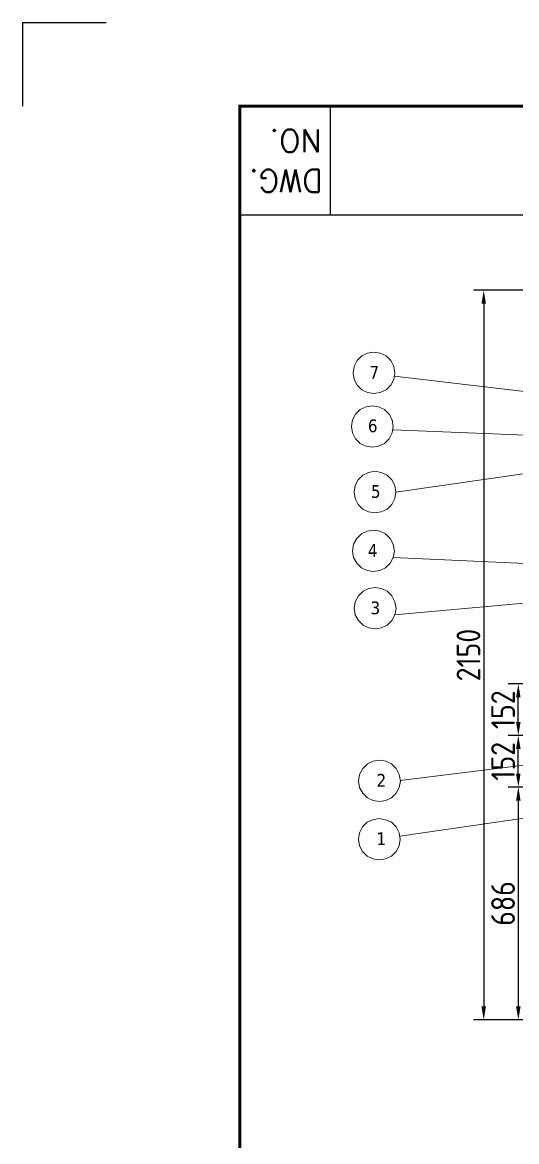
# Model space of a CAD drawing. Header units: millimetres. Extents: x 51831 to 122350, y -311274 to -161296.
# Drawn here: x 51831 to 53288, y -164594 to -161296 of the extents above; entities that cross this region are included whole.
import ezdxf

# ---------------------------------------------------------------- set-up
doc = ezdxf.new("R2010")
doc.units = ezdxf.units.MM
doc.header["$LTSCALE"] = 13
doc.layers.add('1', color=4, linetype='Continuous')
doc.layers.add('2', color=3, linetype='Continuous')
doc.layers.add('paper', color=254, linetype='Continuous', plot=False)
doc.layers.add('标注、文本', color=3, linetype='Continuous', lineweight=25)
doc.layers.add('铁心', color=3, linetype='Continuous', lineweight=0)
doc.styles.add('ROMANS', font='romans.shx', dxfattribs={"bigfont": 'whgtxt.shx'})
doc.styles.get("Standard").update_dxf_attribs({"font": 'gbenor.shx', "bigfont": 'gbcbig.shx'})
doc.styles.add('Tahoma$001', font='tahoma.ttf', dxfattribs={"height": 2.159784})
doc.dimstyles.new('1-15', dxfattribs={"dimscale": 20, "dimtxt": 3.5, "dimasz": 2, "dimexe": 1.5, "dimexo": 0.5, "dimgap": 0.5, "dimtad": 1, "dimtoh": 1, "dimdec": 1, "dimdsep": 46, "dimtxsty": 'Standard', "dimcen": 2.5, "dimclrd": 3, "dimclre": 3, "dimclrt": 3, "dimadec": 0, "dimazin": 2, "dimtfac": 1, "dimtdec": 1, "dimtmove": 0, "dimatfit": 2, "dimfxl": 1, "dimarcsym": 0})

# ---------------------------------------------------------------- blocks, each defined once
blk = doc.blocks.new('*D1084')
at = {"layer": 'Defpoints', "color": 0, "transparency": 16777216}
for p in [(53488.7, -162084.9), (53191.4, -164234.9), (53488.7, -164234.9)]:
    blk.add_point(p, dxfattribs=at)
at = {"layer": '标注、文本', "color": 3, "lineweight": -2, "transparency": 16777216}
for p, q in [((53478.7, -162084.9), (53161.4, -162084.9)), ((53191.4, -162124.9), (53191.4, -164194.9)), ((53478.7, -164234.9), (53161.4, -164234.9))]:
    blk.add_line(p, q, dxfattribs=at)
at = {"layer": '标注、文本', "color": 3, "transparency": 16777216}
for points in [[(53184.7, -162124.9), (53198, -162124.9), (53191.4, -162084.9)], [(53184.7, -164194.9), (53198, -164194.9), (53191.4, -164234.9)]]:
    blk.add_solid(points, dxfattribs=at)
at = {"layer": '标注、文本', "color": 3, "transparency": 16777216, "insert": (53146.4, -163159.9), "char_height": 70, "attachment_point": 5, "rotation": 90}
blk.add_mtext('2150', dxfattribs=at)
blk = doc.blocks.new('*D1080')
at = {"layer": 'Defpoints', "color": 0, "transparency": 16777216}
for p in [(53907.8, -163548.9), (53293.4, -164234.9), (53770.5, -164234.9)]:
    blk.add_point(p, dxfattribs=at)
at = {"layer": '标注、文本', "color": 3, "lineweight": -2, "transparency": 16777216}
for p, q in [((53897.8, -163548.9), (53263.4, -163548.9)), ((53293.4, -163588.9), (53293.4, -164194.9)), ((53760.5, -164234.9), (53263.4, -164234.9))]:
    blk.add_line(p, q, dxfattribs=at)
at = {"layer": '标注、文本', "color": 3, "transparency": 16777216}
for points in [[(53286.7, -163588.9), (53300.1, -163588.9), (53293.4, -163548.9)], [(53286.7, -164194.9), (53300.1, -164194.9), (53293.4, -164234.9)]]:
    blk.add_solid(points, dxfattribs=at)
at = {"layer": '标注、文本', "color": 3, "transparency": 16777216, "insert": (53248.4, -163891.9), "char_height": 70, "attachment_point": 5, "rotation": 90}
blk.add_mtext('686', dxfattribs=at)
blk = doc.blocks.new('*D1073')
at = {"layer": 'Defpoints', "color": 0, "transparency": 16777216}
for p in [(53293.4, -163396.9), (53794.7, -163396.9), (53907.8, -163548.9)]:
    blk.add_point(p, dxfattribs=at)
at = {"layer": '标注、文本', "color": 3, "lineweight": -2, "transparency": 16777216}
for p, q in [((53784.7, -163396.9), (53263.4, -163396.9)), ((53293.4, -163508.9), (53293.4, -163436.9)), ((53897.8, -163548.9), (53263.4, -163548.9))]:
    blk.add_line(p, q, dxfattribs=at)
at = {"layer": '标注、文本', "color": 3, "transparency": 16777216}
for points in [[(53286.7, -163436.9), (53300.1, -163436.9), (53293.4, -163396.9)], [(53286.7, -163508.9), (53300.1, -163508.9), (53293.4, -163548.9)]]:
    blk.add_solid(points, dxfattribs=at)
at = {"layer": '标注、文本', "color": 3, "transparency": 16777216, "insert": (53248.4, -163472.9), "char_height": 70, "attachment_point": 5, "rotation": 90}
blk.add_mtext('152', dxfattribs=at)
blk = doc.blocks.new('*D1074')
at = {"layer": 'Defpoints', "color": 0, "transparency": 16777216}
for p in [(53293.4, -163244.9), (53679.8, -163244.9), (53794.7, -163396.9)]:
    blk.add_point(p, dxfattribs=at)
at = {"layer": '标注、文本', "color": 3, "lineweight": -2, "transparency": 16777216}
for p, q in [((53669.8, -163244.9), (53263.4, -163244.9)), ((53293.4, -163356.9), (53293.4, -163284.9)), ((53784.7, -163396.9), (53263.4, -163396.9))]:
    blk.add_line(p, q, dxfattribs=at)
at = {"layer": '标注、文本', "color": 3, "transparency": 16777216}
for points in [[(53286.7, -163284.9), (53300.1, -163284.9), (53293.4, -163244.9)], [(53286.7, -163356.9), (53300.1, -163356.9), (53293.4, -163396.9)]]:
    blk.add_solid(points, dxfattribs=at)
at = {"layer": '标注、文本', "color": 3, "transparency": 16777216, "insert": (53248.4, -163320.9), "char_height": 70, "attachment_point": 5, "rotation": 90}
blk.add_mtext('152', dxfattribs=at)

msp = doc.modelspace()

# ---------------------------------------------------------------- linework, layer by layer
at = {"layer": '1', "const_width": 8.634}
msp.add_lwpolyline([(52472.729, -168350.488), (61945.049, -168350.488), (61945.049, -161542.258), (52472.729, -161542.258), (52472.729, -168350.488)], dxfattribs=at)
at = {"layer": '2'}
for p, q in [((52739.138, -161542.258), (52739.138, -161862.936)), ((52472.729, -161862.936), (54643.469, -161862.936))]:
    msp.add_line(p, q, dxfattribs=at)
at = {"layer": 'paper'}
for q in [(51831.374, -161542.258), (52078.049, -161295.583)]:
    msp.add_line((51831.374, -161295.583), q, dxfattribs=at)
at = {"layer": '铁心'}
for points in [[(52929.575, -162329.034), (52926.262, -162309.156), (52917.226, -162291.988), (52903.372, -162278.133), (52886.204, -162270.604), (52867.832, -162267.29), (52849.158, -162270.604), (52832.292, -162278.133), (52818.437, -162291.988), (52809.1, -162309.156), (52806.088, -162329.034), (52809.1, -162347.708), (52818.437, -162364.574), (52832.292, -162378.429), (52849.158, -162386.26), (52867.832, -162389.271), (52886.204, -162386.26), (52903.372, -162378.429), (52917.226, -162364.574), (52926.262, -162347.708)], [(52924.817, -162486.861), (52921.504, -162466.982), (52912.468, -162449.815), (52898.614, -162435.96), (52881.446, -162428.43), (52863.073, -162425.117), (52844.4, -162428.43), (52827.533, -162435.96), (52813.679, -162449.815), (52804.342, -162466.982), (52801.33, -162486.861), (52804.342, -162505.534), (52813.679, -162522.401), (52827.533, -162536.255), (52844.4, -162544.086), (52863.073, -162547.098), (52881.446, -162544.086), (52898.614, -162536.255), (52912.468, -162522.401), (52921.504, -162505.534)], [(52932.547, -162680.219), (52929.234, -162660.341), (52920.198, -162643.173), (52906.344, -162629.318), (52889.176, -162621.788), (52870.804, -162618.475), (52852.13, -162621.788), (52835.263, -162629.318), (52821.409, -162643.173), (52812.072, -162660.341), (52809.06, -162680.219), (52812.072, -162698.893), (52821.409, -162715.759), (52835.263, -162729.614), (52852.13, -162737.445), (52870.804, -162740.456), (52889.176, -162737.445), (52906.344, -162729.614), (52920.198, -162715.759), (52929.234, -162698.893)], [(52928.016, -162853.281), (52924.703, -162833.403), (52915.667, -162816.235), (52901.813, -162802.381), (52884.645, -162794.851), (52866.273, -162791.538), (52847.599, -162794.851), (52830.732, -162802.381), (52816.878, -162816.235), (52807.541, -162833.403), (52804.529, -162853.281), (52807.541, -162871.955), (52816.878, -162888.822), (52830.732, -162902.676), (52847.599, -162910.507), (52866.273, -162913.519), (52884.645, -162910.507), (52901.813, -162902.676), (52915.667, -162888.822), (52924.703, -162871.955)], [(52933.057, -163022.565), (52929.744, -163002.686), (52920.709, -162985.519), (52906.854, -162971.664), (52889.686, -162964.134), (52871.314, -162960.821), (52852.64, -162964.134), (52835.774, -162971.664), (52821.919, -162985.519), (52812.582, -163002.686), (52809.57, -163022.565), (52812.582, -163041.239), (52821.919, -163058.105), (52835.774, -163071.96), (52852.64, -163079.791), (52871.314, -163082.802), (52889.686, -163079.791), (52906.854, -163071.96), (52920.709, -163058.105), (52929.744, -163041.239)], [(52945.758, -163531.346), (52942.445, -163511.467), (52933.409, -163494.299), (52919.554, -163480.445), (52902.387, -163472.915), (52884.014, -163469.602), (52865.341, -163472.915), (52848.474, -163480.445), (52834.619, -163494.299), (52825.283, -163511.467), (52822.271, -163531.346), (52825.283, -163550.019), (52834.619, -163566.886), (52848.474, -163580.74), (52865.341, -163588.571), (52884.014, -163591.583), (52902.387, -163588.571), (52919.554, -163580.74), (52933.409, -163566.886), (52942.445, -163550.019)], [(52945.395, -163703.414), (52942.082, -163683.536), (52933.047, -163666.368), (52919.192, -163652.513), (52902.024, -163644.984), (52883.652, -163641.671), (52864.978, -163644.984), (52848.112, -163652.513), (52834.257, -163666.368), (52824.92, -163683.536), (52821.908, -163703.414), (52824.92, -163722.088), (52834.257, -163738.954), (52848.112, -163752.809), (52864.978, -163760.64), (52883.652, -163763.652), (52902.024, -163760.64), (52919.192, -163752.809), (52933.047, -163738.954), (52942.082, -163722.088)]]:
    msp.add_lwpolyline(points, close=True, dxfattribs=at)
for points in [[(53511.07, -162407.279), (52927.919, -162338.371), (52927.919, -162338.371)], [(53536.481, -162520.603), (52923.16, -162496.198), (52923.16, -162496.198)], [(53860.612, -162546.422), (52932.547, -162680.219), (52932.547, -162680.219)], [(53855.032, -162914.887), (52924.703, -162871.955), (52924.703, -162871.955)], [(54255.763, -162921.109), (52929.744, -163041.239), (52929.744, -163041.239)], [(53968.367, -163402.681), (52945.53, -163529.978), (52945.53, -163529.978)], [(53940.435, -163549.389), (52943.739, -163693.475), (52943.739, -163693.475)]]:
    msp.add_lwpolyline(points, dxfattribs=at)

# ---------------------------------------------------------------- texts
at = {"layer": '2', "style": 'ROMANS'}
for s, p in [('NO.', (52713.961, -161611.224)), ('DWG.', (52716.335, -161729.372))]:
    msp.add_text(s, height=66.6023, rotation=180, dxfattribs=at).set_placement(p)
at = {"layer": '铁心', "style": 'Tahoma$001'}
for s, p in [('7', (52854.785, -162345.456)), ('6', (52850.027, -162503.283)), ('5', (52858.965, -162696.641)), ('4', (52849.907, -162870.59)), ('3', (52857.928, -163039.646)), ('2', (52875.53, -163547.767)), ('1', (52875.168, -163719.836))]:
    msp.add_text(s, height=37.589, dxfattribs=at).set_placement(p)

# ---------------------------------------------------------------- dimensions: what is measured, and where the dimension line sits
at = {"layer": '标注、文本'}
for base, p1, p2, picture, middle in [((53191.354, -164234.902), (53488.701, -162084.934), (53488.701, -164234.902), '*D1084', (53146.354, -163159.918)), ((53293.396, -163244.902), (53794.701, -163396.902), (53679.805, -163244.902), '*D1074', (53248.396, -163320.902)), ((53293.396, -163396.902), (53907.805, -163548.902), (53794.701, -163396.902), '*D1073', (53248.396, -163472.902)), ((53293.396, -164234.902), (53907.805, -163548.902), (53770.508, -164234.902), '*D1080', (53248.396, -163891.902))]:
    dim = msp.add_linear_dim(base=base, p1=p1, p2=p2, angle=90, dimstyle='1-15', dxfattribs=at)
    dim.commit()
    dim.dimension.update_dxf_attribs({"geometry": picture, "text_midpoint": middle})

doc.saveas('drawing.dxf')
